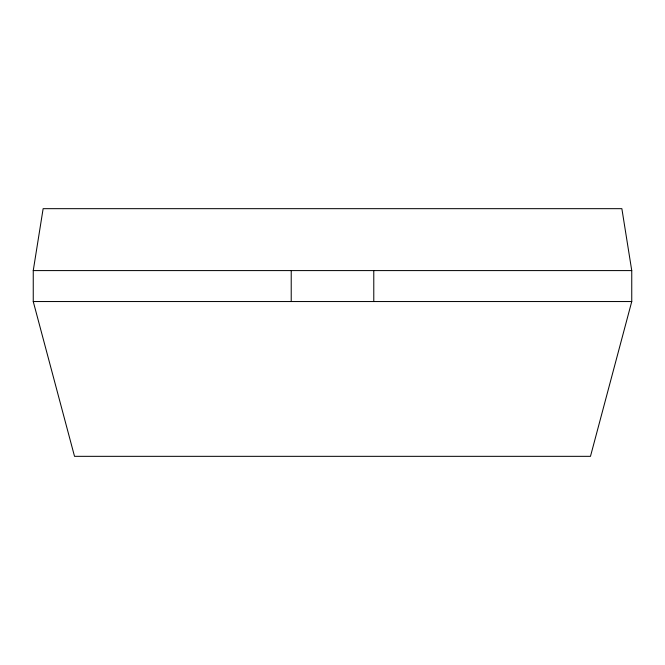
<?xml version="1.0" encoding="UTF-8"?>
<svg xmlns="http://www.w3.org/2000/svg" width="665" height="665" viewBox="0 0 665 665"><rect width="100%" height="100%" fill="white"/><g stroke="black" fill="none" stroke-linecap="round" stroke-linejoin="round"><path stroke-width="1" d="M33.25 270.589L43.134 208.669L621.866 208.669L631.75 270.589L631.75 301.544L590.478 456.331L74.522 456.331L33.25 301.544L33.25 270.589L631.75 270.589M33.25 301.544L631.75 301.544M373.78 270.589L373.78 301.544M291.22 270.589L291.22 301.544"/></g></svg>
